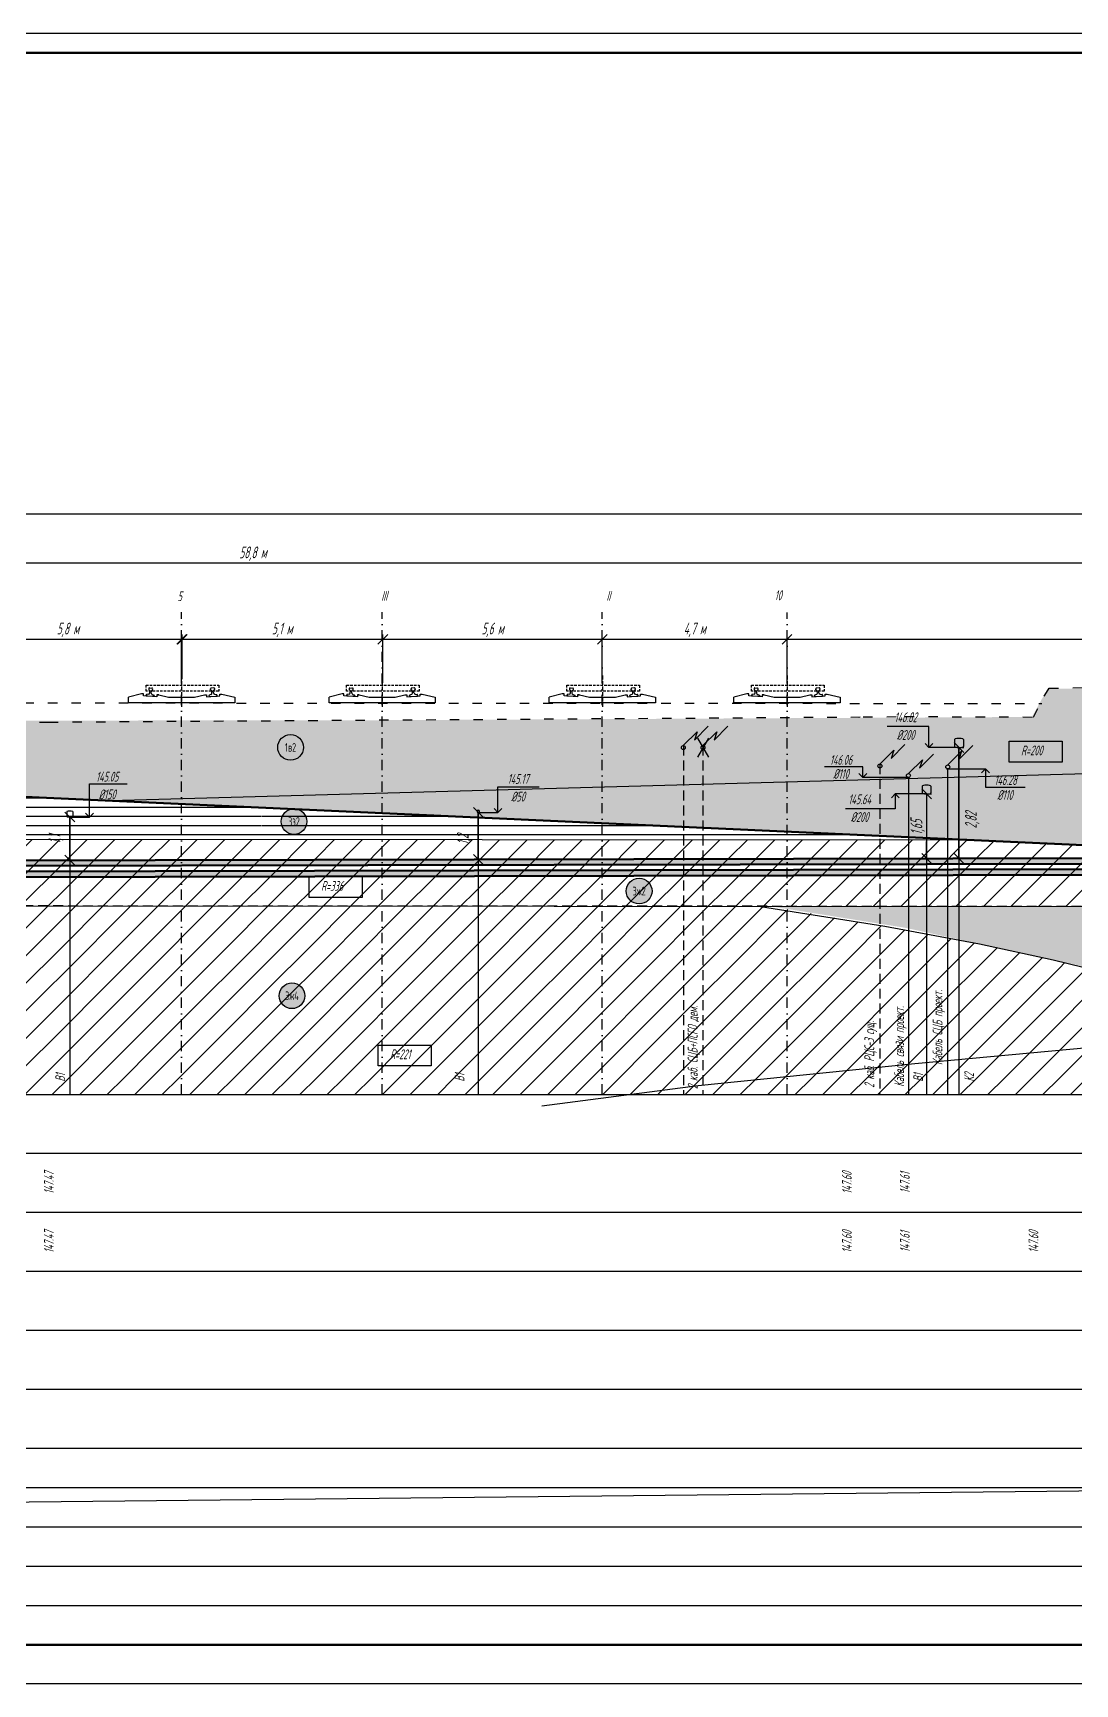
# Model space of a CAD drawing. Header units: metres. Extents: x -30 to 2050, y -904 to 400.
# Drawn here: x 800.6 to 1065.6, y -904 to -484 of the extents above; entities that cross this region are included whole.
import ezdxf
from ezdxf.enums import TextEntityAlignment as Align

# ---------------------------------------------------------------- set-up
doc = ezdxf.new("R2010")
doc.units = ezdxf.units.M
doc.header["$LTSCALE"] = 0.2
for name, pattern in [('ACAD_ISO02W100', [15, 12, -3]), ('ACAD_ISO03W100', [30, 12, -18]), ('DASHDOT', [27, 13, -7, 0, -7]), ('DASHED', [7, 5, -2, 0]), ('HIDDEN2', [4.7625, 3.175, -1.5875]), ('штриховая', [19.05, 12.7, -6.35])]:
    doc.linetypes.add(name, pattern=pattern)
for name, color, linetype in [('PR_RD', 7, 'Continuous'), ('МГТ_ИГ_Геология', 252, 'Continuous'), ('Примыкания', 7, 'Continuous'), ('Таблица', 7, 'Continuous'), ('Трубы', 7, 'Continuous'), ('Узлы', 7, 'Continuous'), ('Футляры', 7, 'Continuous'), ('Чёрная земля', 7, 'ACAD_ISO03W100')]:
    doc.layers.add(name, color=color, linetype=linetype)
for name, color, linetype, lineweight in [('МГТ_НВК_Земля сущ.', 7, 'ACAD_ISO02W100', 25), ('МГТ_НВК_котлованы', 7, 'Continuous', 30), ('МГТ_НВК_рабочий', 171, 'Continuous', 30), ('МГТ_НВК_страх. пакет', 242, 'Continuous', 30)]:
    doc.layers.add(name, color=color, linetype=linetype, lineweight=lineweight)
doc.styles.get("Standard").update_dxf_attribs({"font": 'SPDS.shx', "width": 0.7, "oblique": 15, "height": 3})
doc.styles.add('Стиль Simplex', font='simplex.shx')
doc.dimstyles.new('ISO-25', dxfattribs={"dimtxt": 2.5, "dimasz": 2.5, "dimexe": 1.25, "dimexo": 0.625, "dimtad": 1, "dimtxsty": 'Standard', "dimcen": 2.5, "dimadec": 0, "dimazin": 0, "dimtfac": 1, "dimtmove": 0, "dimatfit": 3, "dimfxl": 1, "dimarcsym": 0})

# ---------------------------------------------------------------- blocks, each defined once
blk = doc.blocks.new('_OBLIQUE')
at = {"color": 0, "linetype": 'ByBlock', "lineweight": -2}
blk.add_line((0.5, 0.5), (-0.5, -0.5), dxfattribs=at)
blk = doc.blocks.new('*D115')
at = {"layer": 'Defpoints', "color": 0, "transparency": 16777216}
for p in [(913.83, -682.27), (913.84, -682.27), (913.83, -694.25)]:
    blk.add_point(p, dxfattribs=at)
at = {"layer": 'Примыкания', "color": 0, "lineweight": -2, "transparency": 16777216}
for p, q in [((913.84, -694.25), (913.84, -682.27)), ((914.45, -682.27), (915.09, -682.27)), ((914.45, -694.25), (915.09, -694.25))]:
    blk.add_line(p, q, dxfattribs=at)
at = {"layer": 'Примыкания', "color": 0, "lineweight": -2, "transparency": 16777216, "xscale": 2.5, "yscale": 2.5, "zscale": 2.5}
for p, rotation in [((913.84, -682.27), 90), ((913.84, -694.25), 270)]:
    blk.add_blockref('_OBLIQUE', p, dxfattribs=dict(at, rotation=rotation))
at = {"layer": 'Примыкания', "color": 0, "transparency": 16777216, "insert": (910.21, -689.2), "char_height": 3, "width": 4.1812, "attachment_point": 5, "rotation": 90}
blk.add_mtext('1,2', dxfattribs=at)
blk = doc.blocks.new('*D117')
at = {"layer": 'Defpoints', "color": 0, "transparency": 16777216}
for p in [(809.92, -683.46), (809.93, -683.46), (809.92, -694.45)]:
    blk.add_point(p, dxfattribs=at)
at = {"layer": 'Примыкания', "color": 0, "lineweight": -2, "transparency": 16777216}
for p, q in [((809.93, -694.45), (809.93, -683.46)), ((810.55, -683.46), (811.18, -683.46)), ((810.55, -694.45), (811.18, -694.45))]:
    blk.add_line(p, q, dxfattribs=at)
at = {"layer": 'Примыкания', "color": 0, "lineweight": -2, "transparency": 16777216, "xscale": 2.5, "yscale": 2.5, "zscale": 2.5}
for p, rotation in [((809.93, -683.46), 90), ((809.93, -694.45), 270)]:
    blk.add_blockref('_OBLIQUE', p, dxfattribs=dict(at, rotation=rotation))
at = {"layer": 'Примыкания', "color": 0, "transparency": 16777216, "insert": (806.4, -689.12), "char_height": 3, "width": 3.7875, "attachment_point": 5, "rotation": 90}
blk.add_mtext('1,1', dxfattribs=at)
blk = doc.blocks.new('*D118')
at = {"layer": 'Defpoints', "color": 0, "transparency": 16777216}
for p in [(1027.86, -677.57), (1027.87, -677.57), (1027.86, -694.02)]:
    blk.add_point(p, dxfattribs=at)
at = {"layer": 'Примыкания', "color": 0, "lineweight": -2, "transparency": 16777216}
for p, q in [((1027.87, -677.57), (1027.87, -682.36)), ((1028.49, -677.57), (1029.12, -677.57)), ((1027.87, -694.02), (1027.87, -689.72)), ((1028.49, -694.02), (1029.12, -694.02))]:
    blk.add_line(p, q, dxfattribs=at)
at = {"layer": 'Примыкания', "color": 0, "lineweight": -2, "transparency": 16777216, "xscale": 2.5, "yscale": 2.5, "zscale": 2.5}
for p, rotation in [((1027.87, -677.57), 90), ((1027.87, -694.02), 270)]:
    blk.add_blockref('_OBLIQUE', p, dxfattribs=dict(at, rotation=rotation))
at = {"layer": 'Примыкания', "color": 0, "transparency": 16777216, "insert": (1025.61, -686.04), "char_height": 3, "width": 5.4938, "attachment_point": 5, "rotation": 90}
blk.add_mtext('1,65', dxfattribs=at)
blk = doc.blocks.new('*D120')
at = {"layer": 'Defpoints', "color": 0, "transparency": 16777216}
for p in [(1036.09, -665.77), (1036.1, -665.77), (1036.09, -694)]:
    blk.add_point(p, dxfattribs=at)
at = {"layer": 'Примыкания', "color": 0, "lineweight": -2, "transparency": 16777216}
for p, q in [((1036.1, -694), (1036.1, -665.77)), ((1036.71, -665.77), (1037.35, -665.77)), ((1036.71, -694), (1037.35, -694))]:
    blk.add_line(p, q, dxfattribs=at)
at = {"layer": 'Примыкания', "color": 0, "lineweight": -2, "transparency": 16777216, "xscale": 2.5, "yscale": 2.5, "zscale": 2.5}
for p, rotation in [((1036.1, -665.77), 90), ((1036.1, -694), 270)]:
    blk.add_blockref('_OBLIQUE', p, dxfattribs=dict(at, rotation=rotation))
at = {"layer": 'Примыкания', "color": 0, "transparency": 16777216, "insert": (1039.48, -684.28), "char_height": 3, "width": 5.8875, "attachment_point": 5, "rotation": 90}
blk.add_mtext('2,82', dxfattribs=at)
blk = doc.blocks.new('_ArchTick')
at = {"color": 0, "linetype": 'ByBlock', "const_width": 0.15}
blk.add_lwpolyline([(-0.5, -0.5), (0.5, 0.5)], dxfattribs=at)
blk = doc.blocks.new('*D123')
at = {"layer": 'Defpoints', "color": 0, "transparency": 16777216}
for p in [(1149.37, -606.35), (1149.37, -651.55), (198.94, -656.28)]:
    blk.add_point(p, dxfattribs=at)
at = {"layer": 'Футляры', "color": 0, "lineweight": -2, "transparency": 16777216}
for p, q in [((198.94, -655.66), (198.94, -605.1)), ((198.94, -606.35), (1149.37, -606.35)), ((1149.37, -650.92), (1149.37, -605.1))]:
    blk.add_line(p, q, dxfattribs=at)
at = {"layer": 'Футляры', "color": 0, "lineweight": -2, "transparency": 16777216, "xscale": 2.5, "yscale": 2.5, "zscale": 2.5, "rotation": 180}
blk.add_blockref('_ArchTick', (198.94, -606.35), dxfattribs=at)
at = {"layer": 'Футляры', "color": 0, "lineweight": -2, "transparency": 16777216, "xscale": 2.5, "yscale": 2.5, "zscale": 2.5}
blk.add_blockref('_ArchTick', (1149.37, -606.35), dxfattribs=at)
at = {"layer": 'Футляры', "color": 0, "lineweight": 25, "transparency": 16777216, "insert": (606.38, -601.72), "char_height": 3, "attachment_point": 5}
blk.add_mtext('Методом ГШБ\\PL=94 м ', dxfattribs=at)
blk = doc.blocks.new('1')
at = {"layer": 'МГТ_НВК_Земля сущ.', "color": 251, "linetype": 'DASHED'}
blk.add_lwpolyline([(546.93, -1637.15), (546.93, -1645.38)], dxfattribs=at)
at = {"layer": 'МГТ_НВК_страх. пакет', "color": 251, "ltscale": 0.5, "extrusion": (0.033937, -0.002565, 0.999421)}
for p, q in [((537.94, -1642.17, 0), (537.92, -1642.39)), ((537.94, -1642.17, 0), (537.94, -1642.05, 0)), ((538.54, -1641.91, -0.03), (537.99, -1642.01, 0)), ((538.57, -1640.46, 0.02), (538.56, -1640.71, 0.02)), ((538.64, -1640.78, 0.01), (538.59, -1640.76, 0.02)), ((538.76, -1640.29, 0.01), (539.42, -1640.34, -0.01)), ((538.76, -1640.29, 0.01), (539.42, -1640.34, -0.01)), ((538.83, -1641.58, -0.02), (538.86, -1641.13, 0.02)), ((539.21, -1641.6, -0.04), (539.24, -1641.15, -0.01)), ((539.47, -1641.99, -0.05), (539.94, -1642.14, -0.07)), ((539.57, -1640.78, -0.02), (539.59, -1640.51, -0.02)), ((539.97, -1642.32, -0.07), (539.97, -1642.19, -0.07)), ((539.97, -1642.34, -0.07), (539.95, -1642.52, -0.07)), ((539.97, -1642.34, -0.07), (539.97, -1642.23, -0.07))]:
    blk.add_line(p, q, dxfattribs=at)
at = {"layer": 'МГТ_НВК_страх. пакет', "color": 251, "ltscale": 0.5, "extrusion": (0.033934, -0.002597, 0.999421)}
for p, q in [((539.07, -1640.31), (539.4, -1640.34, -0.01)), ((539.95, -1642.52, -0.07), (537.92, -1642.39, 0))]:
    blk.add_line(p, q, dxfattribs=at)
at = {"layer": 'МГТ_НВК_страх. пакет', "color": 251, "ltscale": 0.5}
blk.add_line((540.63, -1642.06), (540.63, -1642.56), dxfattribs=at)
at = {"layer": 'МГТ_НВК_страх. пакет', "color": 251, "ltscale": 0.5, "extrusion": (-0.033937, -0.002565, 0.999421)}
for p, q in [((553.9, -1642.32, -0.07), (553.89, -1642.19, -0.07)), ((554.39, -1641.99, -0.05), (553.93, -1642.14, -0.07)), ((554.29, -1640.78, -0.02), (554.28, -1640.51, -0.02)), ((554.33, -1640.82, -0.02), (554.33, -1640.82, -0.02)), ((555.11, -1640.29, 0.01), (554.44, -1640.34, -0.01)), ((554.66, -1641.6, -0.04), (554.63, -1641.15, -0.01)), ((555.03, -1641.58, -0.02), (555, -1641.13, 0.02)), ((555.23, -1640.78, 0.01), (555.28, -1640.76, 0.02)), ((555.29, -1640.46, 0.02), (555.31, -1640.71, 0.02)), ((555.33, -1641.91, -0.03), (555.87, -1642.01, 0)), ((555.93, -1642.17, 0), (555.92, -1642.05, 0)), ((555.93, -1642.17, 0), (555.94, -1642.39)), ((553.9, -1642.34, -0.07), (553.89, -1642.23, -0.07)), ((553.9, -1642.34, -0.07), (553.91, -1642.52, -0.07)), ((553.91, -1642.52, -0.07), (555.94, -1642.39, 0))]:
    blk.add_line(p, q, dxfattribs=at)
at = {"layer": 'МГТ_НВК_страх. пакет', "color": 251, "ltscale": 0.5}
for points in [[(540.63, -1642.56), (537.23, -1642.34), (537.23, -1641.84), (536.73, -1641.84), (533.43, -1642.68)], [(556.63, -1641.85), (557.13, -1641.85), (560.43, -1642.69), (560.43, -1644.1), (533.43, -1644.09), (533.43, -1642.68)], [(540.77, -1642.06), (541.13, -1642.06), (540.63, -1642.06)], [(541.13, -1642.06), (543.63, -1642.68), (550.23, -1642.68), (552.73, -1642.06), (553.23, -1642.07), (553.23, -1642.57), (556.63, -1642.35), (556.63, -1641.85)]]:
    blk.add_lwpolyline(points, dxfattribs=at)
at = {"layer": 'МГТ_НВК_страх. пакет', "color": 251, "linetype": 'HIDDEN2', "lineweight": 30, "elevation": 0}
blk.add_lwpolyline([(537.88, -1639.63), (556.38, -1639.63), (556.38, -1641.13), (537.88, -1641.13)], close=True, dxfattribs=at)
at = {"layer": 'МГТ_НВК_страх. пакет', "color": 251, "ltscale": 0.5, "extrusion": (0.033937, -0.002565, 0.999421)}
for centre, radius, start, end in [((-1596.85, -659.84, 22.47), 0.0547, 8.1282, 82.8423), ((-1596.29, -660.26, 22.46), 0.376, 196.1273, 268.5232), ((-1595.46, -660.33, 22.5), 0.0417, 90.9982, 170.0388), ((-1595.2, -660.46, 22.5), 0.176, 1.2499, 91.9282), ((-1595.86, -660.26, 22.49), 0.365, 271.8259, 341.9758), ((-1596.27, -661.41, 22.47), 0.404, 93.5974, 164.4611), ((-1595.92, -661.47, 22.5), 0.47, 24.5026, 80.5834), ((-1595.19, -661.13, 22.5), 0.174, 274.638, 2.363), ((-1595.45, -661.26, 22.5), 0.0423, 190.6804, 272.757), ((-1596.83, -661.76, 22.47), 0.055, 272.0476, 345.5863)]:
    blk.add_arc(centre, radius, start, end, dxfattribs=at)
at = {"layer": 'МГТ_НВК_страх. пакет', "color": 251, "ltscale": 0.5, "extrusion": (-0.033937, -0.002565, 0.999421)}
for centre, radius, start, end in [((1679.27, 428.36, -14.65), 0.055, 194.4137, 267.9524), ((1677.63, 428.99, -14.62), 0.174, 177.637, 265.362), ((1677.89, 428.86, -14.62), 0.0423, 267.243, 349.3196), ((1678.29, 428.74, -14.62), 0.374, 91.3439, 163.5701), ((1678.71, 428.71, -14.65), 0.404, 15.5389, 86.4026), ((1678.3, 429.86, -14.63), 0.365, 198.0242, 268.1741), ((1678.73, 429.87, -14.67), 0.376, 271.4768, 343.8727), ((1677.64, 429.66, -14.62), 0.176, 88.0718, 178.7501), ((1677.9, 429.79, -14.62), 0.0417, 9.9612, 89.0018), ((1679.28, 430.29, -14.65), 0.0547, 97.1577, 171.8718)]:
    blk.add_arc(centre, radius, start, end, dxfattribs=at)
blk = doc.blocks.new('*D126')
at = {"layer": 'Defpoints', "color": 0, "transparency": 16777216}
for p in [(992.37, -638.26), (992.37, -648.93), (1149.37, -651.07)]:
    blk.add_point(p, dxfattribs=at)
at = {"layer": 'Примыкания', "color": 0, "lineweight": -2, "transparency": 16777216}
for p, q in [((992.37, -648.3), (992.37, -637.01)), ((1149.37, -638.26), (992.37, -638.26)), ((1149.37, -650.45), (1149.37, -637.01))]:
    blk.add_line(p, q, dxfattribs=at)
at = {"layer": 'Примыкания', "color": 0, "lineweight": -2, "transparency": 16777216, "xscale": 2.5, "yscale": 2.5, "zscale": 2.5, "rotation": 180}
blk.add_blockref('_OBLIQUE', (992.37, -638.26), dxfattribs=at)
at = {"layer": 'Примыкания', "color": 0, "lineweight": -2, "transparency": 16777216, "xscale": 2.5, "yscale": 2.5, "zscale": 2.5}
blk.add_blockref('_OBLIQUE', (1149.37, -638.26), dxfattribs=at)
at = {"layer": 'Примыкания', "color": 0, "transparency": 16777216, "insert": (1070.87, -635.85), "char_height": 3, "attachment_point": 5}
blk.add_mtext('15,7 м', dxfattribs=at)
blk = doc.blocks.new('*D127')
at = {"layer": 'Defpoints', "color": 0, "transparency": 16777216}
for p in [(945.37, -638.26), (945.37, -648.81), (992.37, -648.93)]:
    blk.add_point(p, dxfattribs=at)
at = {"layer": 'Примыкания', "color": 0, "lineweight": -2, "transparency": 16777216}
for p, q in [((945.37, -648.19), (945.37, -637.01)), ((992.37, -638.26), (945.37, -638.26)), ((992.37, -648.3), (992.37, -637.01))]:
    blk.add_line(p, q, dxfattribs=at)
at = {"layer": 'Примыкания', "color": 0, "lineweight": -2, "transparency": 16777216, "xscale": 2.5, "yscale": 2.5, "zscale": 2.5, "rotation": 180}
blk.add_blockref('_OBLIQUE', (945.37, -638.26), dxfattribs=at)
at = {"layer": 'Примыкания', "color": 0, "lineweight": -2, "transparency": 16777216, "xscale": 2.5, "yscale": 2.5, "zscale": 2.5}
blk.add_blockref('_OBLIQUE', (992.37, -638.26), dxfattribs=at)
at = {"layer": 'Примыкания', "color": 0, "transparency": 16777216, "insert": (968.87, -635.85), "char_height": 3, "attachment_point": 5}
blk.add_mtext('4,7 м', dxfattribs=at)
blk = doc.blocks.new('*D128')
at = {"layer": 'Defpoints', "color": 0, "transparency": 16777216}
for p in [(889.56, -638.26), (889.56, -649.95, 0), (945.37, -648.93)]:
    blk.add_point(p, dxfattribs=at)
at = {"layer": 'Примыкания', "color": 0, "lineweight": -2, "transparency": 16777216}
for p, q in [((889.56, -649.32), (889.56, -637.01)), ((945.37, -638.26), (889.56, -638.26)), ((945.37, -648.3), (945.37, -637.01))]:
    blk.add_line(p, q, dxfattribs=at)
at = {"layer": 'Примыкания', "color": 0, "lineweight": -2, "transparency": 16777216, "xscale": 2.5, "yscale": 2.5, "zscale": 2.5, "rotation": 180}
blk.add_blockref('_OBLIQUE', (889.56, -638.26), dxfattribs=at)
at = {"layer": 'Примыкания', "color": 0, "lineweight": -2, "transparency": 16777216, "xscale": 2.5, "yscale": 2.5, "zscale": 2.5}
blk.add_blockref('_OBLIQUE', (945.37, -638.26), dxfattribs=at)
at = {"layer": 'Примыкания', "color": 0, "transparency": 16777216, "insert": (917.46, -635.85), "char_height": 3, "attachment_point": 5}
blk.add_mtext('5,6 м', dxfattribs=at)
blk = doc.blocks.new('*D121')
at = {"layer": 'Defpoints', "color": 0, "transparency": 16777216}
for p in [(838.37, -638.26), (838.37, -649.95), (889.54, -648.93)]:
    blk.add_point(p, dxfattribs=at)
at = {"layer": 'Примыкания', "color": 0, "lineweight": -2, "transparency": 16777216}
for p, q in [((838.37, -649.32), (838.37, -637.01)), ((889.54, -638.26), (838.37, -638.26)), ((889.54, -648.3), (889.54, -637.01))]:
    blk.add_line(p, q, dxfattribs=at)
at = {"layer": 'Примыкания', "color": 0, "lineweight": -2, "transparency": 16777216, "xscale": 2.5, "yscale": 2.5, "zscale": 2.5, "rotation": 180}
blk.add_blockref('_OBLIQUE', (838.37, -638.26), dxfattribs=at)
at = {"layer": 'Примыкания', "color": 0, "lineweight": -2, "transparency": 16777216, "xscale": 2.5, "yscale": 2.5, "zscale": 2.5}
blk.add_blockref('_OBLIQUE', (889.54, -638.26), dxfattribs=at)
at = {"layer": 'Примыкания', "color": 0, "transparency": 16777216, "insert": (863.95, -635.85), "char_height": 3, "attachment_point": 5}
blk.add_mtext('5,1 м', dxfattribs=at)
blk = doc.blocks.new('*D122')
at = {"layer": 'Defpoints', "color": 0, "transparency": 16777216}
for p in [(780.37, -638.26), (780.37, -649.95), (838.54, -648.93)]:
    blk.add_point(p, dxfattribs=at)
at = {"layer": 'Примыкания', "color": 0, "lineweight": -2, "transparency": 16777216}
for p, q in [((780.37, -649.32), (780.37, -637.01)), ((838.54, -638.26), (780.37, -638.26)), ((838.54, -648.3), (838.54, -637.01))]:
    blk.add_line(p, q, dxfattribs=at)
at = {"layer": 'Примыкания', "color": 0, "lineweight": -2, "transparency": 16777216, "xscale": 2.5, "yscale": 2.5, "zscale": 2.5, "rotation": 180}
blk.add_blockref('_OBLIQUE', (780.37, -638.26), dxfattribs=at)
at = {"layer": 'Примыкания', "color": 0, "lineweight": -2, "transparency": 16777216, "xscale": 2.5, "yscale": 2.5, "zscale": 2.5}
blk.add_blockref('_OBLIQUE', (838.54, -638.26), dxfattribs=at)
at = {"layer": 'Примыкания', "color": 0, "transparency": 16777216, "insert": (809.45, -635.85), "char_height": 3, "attachment_point": 5}
blk.add_mtext('5,8 м', dxfattribs=at)
blk = doc.blocks.new('круг3_-26_4')
at = {"true_color": 0xffffff}
blk.add_hatch(color=7, dxfattribs=at).paths.add_polyline_path([(-0.327, 0, 1), (0.327, 0, 1)])
at = {"color": 7, "lineweight": 25}
blk.add_circle((0, 0), 0.327, dxfattribs=at)
at = {"color": 7, "lineweight": 25, "style": 'Стиль Simplex', "width": 0.590909}
blk.add_text('3ж4', height=0.22, dxfattribs=at).set_placement((0, 0), align=Align.MIDDLE_CENTER)
blk = doc.blocks.new('круг3_-26_2')
at = {"true_color": 0xffffff}
blk.add_hatch(color=7, dxfattribs=at).paths.add_polyline_path([(-0.327, 0, 1), (0.327, 0, 1)])
at = {"color": 7, "lineweight": 25}
blk.add_circle((0, 0), 0.327, dxfattribs=at)
at = {"color": 7, "lineweight": 25, "style": 'Стиль Simplex', "width": 0.590909}
blk.add_text('3ж2', height=0.22, dxfattribs=at).set_placement((0, 0), align=Align.MIDDLE_CENTER)
blk = doc.blocks.new('круг3_-25_2')
at = {"true_color": 0xffffff}
blk.add_hatch(color=7, dxfattribs=at).paths.add_polyline_path([(-0.327, 0, 1), (0.327, 0, 1)])
at = {"color": 7, "lineweight": 25}
blk.add_circle((0, 0), 0.327, dxfattribs=at)
at = {"color": 18, "lineweight": 25, "true_color": 0x000000, "style": 'Стиль Simplex', "width": 0.590909}
blk.add_text('3з2', height=0.22, dxfattribs=at).set_placement((0, 0), align=Align.MIDDLE_CENTER)
blk = doc.blocks.new('круг1_-30_2')
at = {"layer": 'МГТ_ИГ_Геология', "true_color": 0xffffff}
blk.add_hatch(color=7, dxfattribs=at).paths.add_polyline_path([(-0.327, 0, 1), (0.327, 0, 1)])
at = {"color": 7, "lineweight": 25}
blk.add_circle((0, 0), 0.327, dxfattribs=at)
at = {"color": 7, "lineweight": 25, "style": 'Стиль Simplex', "width": 0.590909}
blk.add_text('1в2', height=0.22, dxfattribs=at).set_placement((0, 0), align=Align.MIDDLE_CENTER)
blk = doc.blocks.new('ЭС')
for p, q in [((2266.78, -485.26), (2270.31, -481.72)), ((2269.61, -483.84), (2273.14, -480.31)), ((2270.31, -481.72), (2269.61, -483.84))]:
    blk.add_line(p, q)
blk.add_circle((2266.78, -485.76), 0.5)
blk = doc.blocks.new('usl_1')
for p, q in [((2.83, 1.41), (6.36, 4.95)), ((0, 0), (3.54, 3.54)), ((3.54, 3.54), (2.83, 1.41))]:
    blk.add_line(p, q)
blk.add_circle((0, -0.5), 0.5)
blk = doc.blocks.new('A$C35B96AF6')
at = {"lineweight": 30}
for points in [[(-1.79, 3.01), (1.79, -3.01)], [(1.79, 3.01), (-1.79, -3.01)]]:
    blk.add_lwpolyline(points, dxfattribs=at)
blk = doc.blocks.new('уке')
at = {"layer": 'МГТ_ИГ_Геология'}
blk.add_lwpolyline([(147.85, -230.19), (161.29, -230.19), (161.29, -235.48), (147.85, -235.48)], close=True, dxfattribs=at)
at = {"layer": 'МГТ_ИГ_Геология', "insert": (150.84, -231.29), "char_height": 2.5, "attachment_point": 1}
blk.add_mtext_dynamic_manual_height_columns('R=200', width=10.097, gutter_width=15, heights=[0], dxfattribs=at)
blk = doc.blocks.new('221')
at = {"layer": 'МГТ_ИГ_Геология'}
blk.add_lwpolyline([(0, 5.29), (13.44, 5.29), (13.44, 0), (0, 0)], close=True, dxfattribs=at)
at = {"layer": 'МГТ_ИГ_Геология', "insert": (2.99, 4.2), "char_height": 2.5, "attachment_point": 1}
blk.add_mtext_dynamic_manual_height_columns('R=221', width=10.097, gutter_width=15, heights=[0], dxfattribs=at)
blk = doc.blocks.new('2432')
at = {"layer": 'МГТ_ИГ_Геология'}
blk.add_lwpolyline([(116.63, 433.38), (130.08, 433.38), (130.08, 428.08), (116.63, 428.08)], close=True, dxfattribs=at)
at = {"layer": 'МГТ_ИГ_Геология', "insert": (119.62, 432.28), "char_height": 2.5, "attachment_point": 1}
blk.add_mtext_dynamic_manual_height_columns('R=336', width=10.097, gutter_width=15, heights=[0], dxfattribs=at)
blk = doc.blocks.new('*D135')
at = {"layer": 'Defpoints', "color": 0, "transparency": 16777216}
for p in [(563.64, -618.9), (1149.37, -651.55), (563.64, -659.03)]:
    blk.add_point(p, dxfattribs=at)
at = {"layer": 'Футляры', "color": 0, "lineweight": -2, "transparency": 16777216}
for p, q in [((563.64, -658.41), (563.64, -617.65)), ((1149.37, -618.9), (563.64, -618.9)), ((1149.37, -650.92), (1149.37, -617.65))]:
    blk.add_line(p, q, dxfattribs=at)
at = {"layer": 'Футляры', "color": 0, "lineweight": -2, "transparency": 16777216, "xscale": 2.5, "yscale": 2.5, "zscale": 2.5, "rotation": 180}
blk.add_blockref('_ArchTick', (563.64, -618.9), dxfattribs=at)
at = {"layer": 'Футляры', "color": 0, "lineweight": -2, "transparency": 16777216, "xscale": 2.5, "yscale": 2.5, "zscale": 2.5}
blk.add_blockref('_ArchTick', (1149.37, -618.9), dxfattribs=at)
at = {"layer": 'Футляры', "color": 0, "lineweight": 25, "transparency": 16777216, "insert": (856.51, -616.49), "char_height": 3, "attachment_point": 5}
blk.add_mtext('58,8 м', dxfattribs=at)

msp = doc.modelspace()

# ---------------------------------------------------------------- hatches: boundary and pattern name
at = {"lineweight": 20}
h = msp.add_hatch(dxfattribs=at)
h.set_pattern_fill('AR-SAND', color=256, scale=0.03, style=0)
h.set_pattern_definition([(8.72485, (-2426.6676, -630.9721), (-0.2400047, 1.4682397), [0, -4.6482566, 0, -5.198708, 0, -4.9693533]), (1.50828, (-2426.6676, -630.9721), (6.7428492, 2.1504753), [0, -3.0985456, 0, -5.1768383, 0, -1.983825]), (352.738837, (-2431.3539, -630.9721), (11.86488555, 0.00431155), [0, -1.6196497, 0, -5.830739, 0, -7.6123538]), (349.61486, (-2431.354, -630.9721), (11.4533468, 0.668788), [0, -0.7139524, 0, -3.3698555, 0, -3.8553432])])
h.paths.add_polyline_path([(1142.17807, -695.20821), (1142.10662, -693.78335), (205.79832, -695.66124), (205.86956, -697.0861)])
h.paths.add_polyline_path([(1142.09587, -698.04667), (1142.02931, -696.7168), (1142.00062, -696.62384), (205.7356, -698.49637), (205.80684, -699.92123)])
at = {"layer": 'МГТ_ИГ_Геология'}
h = msp.add_hatch(dxfattribs=at)
h.set_pattern_fill('GR24', color=251, scale=10, style=0, pattern_type=2)
h.set_pattern_definition([(225, (-1229.8202, -849.687), (3e-16, -3), [2.1213, -2.1213407]), (315, (-1231.3202, -848.187), (3, 0), [2.1213, -2.1213407]), (45, (-1232.8202, -849.687), (0, 3), [2.1213, -2.1213407]), (135, (-1231.3202, -851.187), (-3, 3e-16), [2.1213, -2.1213407])])
h.paths.add_polyline_path([(704.00054, -659.04228), (704.00054, -664.00045), (694.00054, -665.53271), (694.00054, -659.06739)], flags=16)
h.paths.add_polyline_path([(585.66799, -671.91327), (585.66799, -658.91327), (585.66799, -660.08642), (585.66799, -670.85812)], flags=16)
h.paths.add_polyline_path([(585.66799, -671.91327), (580.41655, -671.91327), (633.49355, -672.79764), (696.27255, -674.03141), (694.00054, -674.04228), (694.00054, -665.53271), (704.00054, -664.00045), (704.00054, -674.03141), (854.61495, -680.79059), (918.04017, -683.6867), (973.70467, -686.22843), (1014.36144, -688.08489), (1071.95738, -690.71482), (1118.53325, -692.84155), (1155.9995, -694.37302), (1226.82857, -694.37302), (1226.82857, -675.00623), (1227.30334, -652.68925), (1202.7208, -651.97176), (1155.28347, -653.59751), (1153.57641, -649.79453), (1058.62721, -650.86251), (1054.62983, -658.00475), (888.50425, -658.82965), (710.92836, -659.04228), (533.03911, -658.70972), (481.93012, -660.59502), (388.00959, -658.75274), (326.35177, -657.04662), (221.86739, -656.16561), (160.9143, -655.71838), (119.07523, -655.15811), (112.70266, -652.3884), (106.33009, -649.6187), (105.37761, -649.18719), (99.4089, -646.59301), (86.16561, -637.92081), (86.47122, -667.37876), (139.20506, -667.37629), (181.43771, -667.81247), (231.3389, -668.32785), (292.38768, -668.95836), (362.24582, -669.67986), (452.29968, -670.60994), (509.92156, -671.20506), (575.66799, -671.89395), (575.66799, -658.91327), (585.66799, -658.91327)])
h = msp.add_hatch(dxfattribs=at)
h.set_pattern_fill('GR07', color=251, scale=10, style=0, pattern_type=2)
h.set_pattern_definition([(0, (-2666.324, -403.281), (0, 7), [81.65, 0]), (0, (-2666.324, -400.951), (0, 7), [81.65, 0]), (0, (-2666.324, -398.611), (0, 7), [81.65, 0])])
h.paths.add_polyline_path([(125.89599, -667.37129), (84.37602, -667.37129), (84.37602, -681.37129), (125.89599, -681.37129)])
h.paths.add_polyline_path([(575.66799, -671.91327), (135.89599, -667.37129), (135.89599, -681.37129), (575.66799, -683.91327)])
edge = h.paths.add_edge_path(flags=16)
edge.add_ellipse((357.1419, -676.7098), major_axis=(0, 3.27292), ratio=0.415503797, start_angle=0, end_angle=360)
h.paths.add_polyline_path([(694.00054, -674.04228), (585.66799, -671.91327), (585.66799, -683.91327), (694.00054, -689.04228)])
h.paths.add_polyline_path([(599.31799, -677.66327), (599.31799, -676.16327)], flags=16)
edge = h.paths.add_edge_path(flags=16)
edge.add_ellipse((675.83442, -682.06953), major_axis=(0, 3.27292), ratio=0.172306162, start_angle=0, end_angle=360)
edge = h.paths.add_edge_path(flags=17)
edge.add_ellipse((858.70706, -683.75755), major_axis=(0, 3.27292), ratio=0.029743145, start_angle=0, end_angle=360)
h.paths.add_polyline_path([(717.65054, -676.79228), (717.65054, -675.29228)], flags=16)
h.paths.add_polyline_path([(112.41158, -681.42129), (123.64599, -681.42129), (123.64599, -676.82476), (112.41158, -676.82476)])
h.paths.add_polyline_path([(345.60342, -677.81501), (345.60342, -674.51501)], flags=16)
h.paths.add_polyline_path([(138.14599, -681.42129), (153.78866, -681.42129), (153.78866, -676.5022), (138.14599, -676.5022)], flags=17)
h.paths.add_polyline_path([(562.21873, -684.01247), (573.41799, -683.96327), (573.42914, -679.10727), (562.22988, -679.15647)])
h.paths.add_polyline_path([(665.65584, -683.71953), (666.00154, -683.7295), (666.00154, -680.4295), (665.65584, -680.41953)], flags=16)
h.paths.add_polyline_path([(680.4796, -689.09228), (691.75054, -689.09228), (691.75054, -682.91736), (680.4796, -682.91736)])
h.paths.add_polyline_path([(848.52849, -685.40755), (848.52849, -682.10755)], flags=16)
h.paths.add_polyline_path([(706.25054, -689.09228), (719.95272, -689.05096), (719.93361, -684.58674), (706.23142, -684.62806)], flags=17)
h.paths.add_polyline_path([(1038.085, -689.29714), (704.00054, -674.04228), (704.00054, -689.04228)])
h.paths.add_polyline_path([(422.9897, -674.34022), (436.43215, -674.34022), (436.43215, -679.63484), (422.9897, -679.63484)], flags=16)
h.paths.add_polyline_path([(472.20601, -678.68726), (477.36684, -674.83516)], flags=16)
h.paths.add_polyline_path([(755.52254, -681.27009), (755.52254, -686.56471)], flags=16)
h.paths.add_polyline_path([(766.33778, -685.61712), (771.4986, -681.76503)], flags=16)
h = msp.add_hatch(dxfattribs=at)
h.set_pattern_fill('GR38', color=251, scale=10, style=0, pattern_type=2)
h.set_pattern_definition([(45, (431.713, -441.798), (0, 21), [9.8995, -19.799]), (45, (445.713, -455.798), (0, 21), [9.8995, -19.799]), (45, (431.713, -455.798), (0, 21), [14.142, -15.5565]), (45, (441.713, -445.798), (0, 21), [15.556, -14.1425]), (45, (438.713, -455.798), (0, 21), [19.799, -9.8995]), (45, (431.713, -448.798), (0, 21), [19.799, -9.8995])])
h.paths.add_polyline_path([(988.44312, -706.20422), (1148.4995, -706.25223), (1226.82399, -706.28946), (1226.82857, -694.37302), (1139.68931, -693.50358), (1130.27331, -693.37762), (1115.85608, -692.71931), (1042.76632, -689.3819), (704.00054, -689.04228), (704.00054, -754.00968), (1226.82857, -754.24061), (1226.40842, -735.18161), (1149.24772, -735.88851), (1105.83124, -730.16645), (1043.50636, -716.19245)])
h = msp.add_hatch(dxfattribs=at)
h.set_pattern_fill('GR28', color=251, scale=10, style=0, pattern_type=2)
h.set_pattern_definition([(90, (525.6946, -481.8068), (-2.5, 2.5), [0.11, -4.89]), (45, (525.6946, -481.6968), (-2.5, 2.5), [0.113137, -3.422397]), (0, (525.7746, -481.6168), (2.5, 2.5), [0.11, -4.89]), (315, (525.8846, -481.6168), (2.5, 2.5), [0.113137, -3.422397]), (90, (525.9646, -481.8068), (-2.5, 2.5), [0.11, -4.89]), (45, (525.8846, -481.8868), (-2.5, 2.5), [0.113137, -3.422397]), (0, (525.7746, -481.8868), (2.5, 2.5), [0.11, -4.89]), (315, (525.6946, -481.8068), (2.5, 2.5), [0.113137, -3.422397])])
h.paths.add_polyline_path([(1226.82857, -706.3413), (988.44312, -706.20422), (1022.4995, -711.64898), (1095.50943, -727.51223), (1118.14435, -731.63947), (1155.46676, -735.85624), (1227.35015, -735.16725)])

# ---------------------------------------------------------------- linework, layer by layer
at = {"elevation": -0.01578}
msp.add_lwpolyline([(1456.07133, -904.00968), (-29.92867, -904.00968), (-29.92867, -484.00968), (1456.07133, -484.00968)], close=True, dxfattribs=at)
at = {"color": 7, "linetype": 'Continuous', "lineweight": 50, "elevation": -0.01578}
msp.add_lwpolyline([(-9.92867, -489.00968), (1451.07133, -489.00968), (1451.07133, -894.00968), (-9.92867, -894.00968)], close=True, dxfattribs=at)
at = {"layer": 'МГТ_ИГ_Геология', "linetype": 'Continuous', "lineweight": 25}
for p, q in [((1149.24772, -670.28141, -0.01578), (820.31495, -679.35339, -0.01578)), ((704.00054, -689.04228, -0.01578), (1038.085, -689.29714, -0.01578)), ((704.00054, -706.04228, -0.01578), (1227.30334, -706.3432, -0.01578)), ((1068.87771, -742.13529, -0.01578), (1024.83737, -746.22573, -0.01578)), ((1024.83737, -746.22573, -0.01578), (969.74485, -751.84153, -0.01578)), ((969.74485, -751.84153, -0.01578), (929.96667, -757.00279, -0.01578))]:
    msp.add_line(p, q, dxfattribs=at)
at = {"layer": 'МГТ_ИГ_Геология', "lineweight": 50}
msp.add_line((704.00054, -674.04228, -0.01578), (1149.24772, -694.37302, -0.01578), dxfattribs=at)
at = {"layer": 'МГТ_ИГ_Геология', "color": 5, "linetype": 'штриховая', "lineweight": 30}
msp.add_line((1227.30334, -706.29103, -0.01578), (704.00054, -706.04228, -0.01578), dxfattribs=at)
at = {"layer": 'МГТ_ИГ_Геология', "linetype": 'Continuous', "lineweight": 25, "flags": 128}
msp.add_lwpolyline([(985.61812, -706.20422), (1017.22282, -711.18868), (1041.3165, -715.71219), (1060.06168, -719.82324), (1075.62085, -723.5703), (1090.15654, -727.00188), (1105.83124, -730.16645), (1124.80746, -733.1125), (1149.24772, -735.88851)], dxfattribs=at)
at = {"layer": 'МГТ_НВК_котлованы', "linetype": 'DASHDOT', "lineweight": 30}
for p, q in [((838.36711, -754.00968, -0.01578), (838.36711, -631.32424, -0.01578)), ((889.38899, -754.00968, -0.01578), (889.36697, -631.32423, -0.01578)), ((945.36643, -754.00968, -0.01578), (945.36643, -631.38064, -0.01578)), ((992.36643, -754.00968, -0.01578), (992.36643, -631.43704, -0.01578))]:
    msp.add_line(p, q, dxfattribs=at)
at = {"layer": 'Примыкания', "color": 0}
for p, q in [((1028.4555, -660.42875, -0.01578), (1017.84106, -660.42875, -0.01578)), ((1028.4555, -665.76633, -0.01578), (1028.4555, -660.42875, -0.01578)), ((1036.07419, -665.76633, -0.01578), (1028.4555, -665.76633, -0.01578)), ((1011.64382, -670.66811, -0.01578), (1001.86973, -670.66811, -0.01578)), ((1011.64382, -673.40968, -0.01578), (1011.64382, -670.66811, -0.01578)), ((1032.8994, -671.20968, -0.01578), (1042.82677, -671.20968, -0.01578)), ((1042.82677, -671.20968, -0.01578), (1042.82677, -675.89217, -0.01578)), ((814.92049, -683.46264, -0.01578), (814.92049, -675.05577, -0.01578)), ((814.92049, -675.05577, -0.01578), (824.48444, -675.05577, -0.01578)), ((918.82942, -682.27072, -0.01578), (918.82942, -675.8124, -0.01578)), ((918.82942, -675.8124, -0.01578), (929.30651, -675.8124, -0.01578)), ((1023.24772, -673.40968, -0.01578), (1011.64382, -673.40968, -0.01578)), ((1042.82677, -675.89217, -0.01578), (1052.93275, -675.89217, -0.01578)), ((1027.88334, -677.56562, -0.01578), (1019.89523, -677.56562, -0.01578)), ((1019.89523, -677.56562, -0.01578), (1019.89523, -681.33675, -0.01578)), ((809.92049, -683.46264, -0.01578), (814.92049, -683.46264, -0.01578)), ((913.82942, -682.27072, -0.01578), (918.82942, -682.27072, -0.01578)), ((1019.89523, -681.33675, -0.01578), (1007.20608, -681.33675, -0.01578))]:
    msp.add_line(p, q, dxfattribs=at)
at = {"layer": 'Примыкания', "linetype": 'штриховая'}
for p, q in [((965.98497, -665.29855, -0.01578), (965.98497, -754.00968, -0.01578)), ((970.98497, -665.29855, -0.01578), (970.98497, -754.00968, -0.01578)), ((1015.98493, -669.97463, -0.01578), (1015.98497, -754.00968, -0.01578))]:
    msp.add_line(p, q, dxfattribs=at)
at = {"layer": 'Примыкания'}
for p, q in [((1034.94571, -663.71433, -0.01578), (1034.94571, -665.53833, -0.01578)), ((1036.08571, -665.76633, -0.01578), (1036.08571, -754.00968, -0.01578)), ((1037.22571, -663.71433, -0.01578), (1037.22571, -665.53833, -0.01578)), ((1026.76834, -675.59462, -0.01578), (1026.76834, -677.34662, -0.01578)), ((1028.95834, -675.59462, -0.01578), (1028.95834, -677.34662, -0.01578)), ((1027.86334, -677.56562, -0.01578), (1027.86334, -754.00968, -0.01578)), ((809.16049, -682.09464, -0.01578), (809.16049, -683.31064, -0.01578)), ((809.92049, -683.46264, -0.01578), (809.92049, -754.00968, -0.01578)), ((810.68049, -682.09464, -0.01578), (810.68049, -683.31064, -0.01578)), ((913.56942, -681.80272, -0.01578), (913.56942, -682.21872, -0.01578)), ((913.82942, -682.27072, -0.01578), (913.82942, -754.00968, -0.01578)), ((914.08942, -681.80272, -0.01578), (914.08942, -682.21872, -0.01578))]:
    msp.add_line(p, q, dxfattribs=at)
at = {"layer": 'Примыкания', "color": 0, "elevation": -0.01578, "flags": 128}
for points in [[(1027.4555, -664.76633), (1028.4555, -665.76633), (1029.4555, -664.76633)], [(1043.82677, -672.20968), (1042.82677, -671.20968), (1041.82677, -672.20968)], [(1010.64382, -672.40968), (1011.64382, -673.40968), (1012.64382, -672.40968)], [(1020.89523, -678.56562), (1019.89523, -677.56562), (1018.89523, -678.56562)], [(813.92049, -682.46264), (814.92049, -683.46264), (815.92049, -682.46264)], [(917.82942, -681.27072), (918.82942, -682.27072), (919.82942, -681.27072)]]:
    msp.add_lwpolyline(points, dxfattribs=at)
at = {"layer": 'Примыкания'}
for centre, major_axis, start_param, end_param in [((1036.08571, -663.71433, -0.01578), (1.14, 0), 0, 3.141592654), ((1036.08571, -665.53833, -0.01578), (1.14, 0), 3.141592654, 6.283185307), ((1027.86334, -675.59462, -0.01578), (-1.095, 0), 3.141592654, 6.283185307), ((1027.86334, -677.34662, -0.01578), (-1.095, 0), 0, 3.141592654), ((809.92049, -682.09464, -0.01578), (0.76, 0), 0, 3.141592654), ((809.92049, -683.31064, -0.01578), (-0.76, 0), 0, 3.141592654), ((913.82942, -681.80272, -0.01578), (0.26, 0), 0, 3.141592654), ((913.82942, -682.21872, -0.01578), (-0.26, 0), 0, 3.141592654)]:
    msp.add_ellipse(centre, major_axis=major_axis, ratio=0.2, start_param=start_param, end_param=end_param, dxfattribs=at)
at = {"layer": 'Таблица'}
for p, q in [((86.16561, -754.00968, -0.01578), (1227.30334, -754.00968, -0.01578)), ((86.16561, -769.00968, -0.01578), (1227.30334, -769.00968, -0.01578)), ((86.16561, -784.00968, -0.01578), (1227.30334, -784.00968, -0.01578)), ((86.16561, -799.00968, -0.01578), (1227.30334, -799.00968, -0.01578)), ((86.16561, -814.00968, -0.01578), (1227.30334, -814.00968, -0.01578)), ((86.16561, -829.00968, -0.01578), (1227.30334, -829.00968, -0.01578)), ((86.16561, -844.00968, -0.01578), (1227.30334, -844.00968, -0.01578)), ((86.16561, -854.00968, -0.01578), (1227.30334, -854.00968, -0.01578)), ((198.9442, -864.00968, -0.01578), (1149.24772, -854.00968, -0.01578)), ((86.16561, -864.00968, -0.01578), (1227.30334, -864.00968, -0.01578)), ((86.16561, -874.00968, -0.01578), (1227.30334, -874.00968, -0.01578)), ((86.16561, -884.00968, -0.01578), (1227.30334, -884.00968, -0.01578))]:
    msp.add_line(p, q, dxfattribs=at)
at = {"layer": 'Трубы', "lineweight": 50}
for p, q in [((203.9442, -697.08995, -0.01578), (1144.24772, -695.20934, -0.01578)), ((203.9442, -698.49995, -0.01578), (1144.24772, -696.61934, -0.01578))]:
    msp.add_line(p, q, dxfattribs=at)
at = {"layer": 'Узлы'}
for p, q in [((1033.24772, -754.00968, -0.01578), (1033.24772, -671.20968, -0.01578)), ((1023.24772, -673.40968, -0.01578), (1023.24772, -754.00968, -0.01578))]:
    msp.add_line(p, q, dxfattribs=at)
at = {"layer": 'Футляры', "lineweight": 50}
for p, q in [((205.79832, -695.66124, -0.01578), (1142.14105, -693.78328, -0.01578)), ((205.80684, -699.92123, -0.01578), (1142.03197, -698.0468, -0.01578))]:
    msp.add_line(p, q, dxfattribs=at)
at = {"layer": 'Чёрная земля'}
for p, q in [((1057.90898, -652.47985, -0.01578), (1059.02946, -650.71347, -0.01578)), ((1059.02946, -650.71347, -0.01578), (1095.81718, -649.84609, -0.01578)), ((780.36583, -654.40967, -0.01578), (1057.16198, -654.56901, -0.01578)), ((1055.03186, -658.01932, -0.01578), (1057.90898, -652.47985, -0.01578)), ((760.18491, -659.6191, -0.01578), (804.59826, -659.30061, -0.01578)), ((804.59826, -659.30061, -0.01578), (1011.72477, -658.00009, -0.01578)), ((1011.72477, -658.00009, -0.01578), (1022.32285, -657.89025, -0.01578)), ((1022.32285, -657.89025, -0.01578), (1055.03186, -658.01932, -0.01578))]:
    msp.add_line(p, q, dxfattribs=at)

# ---------------------------------------------------------------- block references
at = {"xscale": 0.8, "yscale": 0.8, "zscale": 0.8}
msp.add_blockref('A$C35B96AF6', (970.97944, -665.79135, -0.01578), dxfattribs=at)
at = {"layer": 'PR_RD'}
for p in [(965.98076, -665.29853, -0.01578), (970.98072, -665.29853, -0.01578), (1015.98072, -669.97462, -0.01578)]:
    msp.add_blockref('usl_1', p, dxfattribs=at)
at = {"layer": 'МГТ_ИГ_Геология', "xscale": 10, "yscale": 10, "zscale": 10}
for name, p in [('круг1_-30_2', (866.08068, -665.74517)), ('круг3_-25_2', (866.95397, -684.60806)), ('круг3_-26_2', (954.74538, -702.28712)), ('круг3_-26_4', (866.44439, -728.9387))]:
    msp.add_blockref(name, p, dxfattribs=at)
at = {"layer": 'МГТ_ИГ_Геология', "color": 7, "lineweight": 25}
msp.add_blockref('уке', (901.03205, -433.98136), dxfattribs=at)
at = {"layer": 'МГТ_ИГ_Геология', "color": 2}
msp.add_blockref('2432', (754.21933, -1132.01001), dxfattribs=at)
at = {"layer": 'МГТ_ИГ_Геология'}
msp.add_blockref('221', (888.38463, -746.76319, -0.01578), dxfattribs=at)
at = {"layer": 'МГТ_НВК_котлованы', "color": 30, "lineweight": 50, "true_color": 0xf26722}
for p in [(-1243.53147, -187.15192, -0.01578), (-1233.53147, -184.95192, -0.01578)]:
    msp.add_blockref('ЭС', p, dxfattribs=at)
at = {"layer": 'МГТ_НВК_рабочий'}
for p in [(291.43467, 989.68572, -0.01578), (342.43467, 989.68572, -0.01578), (398.46094, 989.68572, -0.01578), (445.43534, 989.68572, -0.01578)]:
    msp.add_blockref('1', p, dxfattribs=at)

# ---------------------------------------------------------------- texts
at = {"layer": 'Таблица', "oblique": 15.0000004, "width": 0.7}
for s, p in [('5', (837.30717, -628.53829, -0.01578)), ('III', (889.16748, -628.40836, -0.01578)), ('II', (946.42006, -628.46471, -0.01578)), ('10', (989.18335, -628.31086, -0.01578))]:
    msp.add_text(s, height=2.5, dxfattribs=at).set_placement(p)
for s, p in [('146.82', (1022.52428, -658.07893, -0.01578)), ('%%C200', (1022.52428, -662.57893, -0.01578)), ('146.06', (1006.07241, -668.92593, -0.01578)), ('145.05', (819.42629, -673.19631, -0.01578)), ('%%C110', (1006.07241, -672.48035, -0.01578)), ('145.17', (923.94671, -673.76553, -0.01578)), ('146.28', (1047.9447, -674.06249, -0.01578)), ('%%C150', (819.42629, -677.69631, -0.01578)), ('%%C50', (923.94671, -678.26553, -0.01578)), ('145.64', (1010.81647, -678.95672, -0.01578)), ('%%C110', (1047.78307, -677.85187, -0.01578)), ('%%C200', (1010.81647, -683.45672, -0.01578))]:
    msp.add_text(s, height=2.5, dxfattribs=at).set_placement(p, align=Align.MIDDLE_CENTER)
for s, p in [('Кабель СЦБ проект.', (1031.88902, -746.55908, -0.01578)), ('2 каб. СЦБ+ПСГО дем.', (969.60687, -752.67763, -0.01578)), ('Кабель связи проект.', (1022.12974, -752.09139, -0.01578)), ('2 каб. РЦС-3 сущ.', (1014.5282, -752.32445, -0.01578)), ('В1', (808.74522, -750.77218, -0.01578)), ('В1', (910.29764, -750.77218, -0.01578)), ('В1', (1026.95772, -750.77218, -0.01578)), ('К2', (1039.92595, -750.77218, -0.01578))]:
    msp.add_text(s, height=2.5, rotation=90.0000025, dxfattribs=at).set_placement(p)
for s, p in [('147.47', (804.59826, -776.50968, -0.01578)), ('147.60', (1007.56611, -776.50968, -0.01578)), ('147.61', (1022.32285, -776.50968, -0.01578)), ('147.47', (804.59826, -791.50968, -0.01578)), ('147.60', (1007.56611, -791.50968, -0.01578)), ('147.61', (1022.32285, -791.50968, -0.01578)), ('147.60', (1055.03186, -791.50968, -0.01578))]:
    msp.add_text(s, height=2.5, rotation=90.0000025, dxfattribs=at).set_placement(p, align=Align.MIDDLE_CENTER)

# ---------------------------------------------------------------- dimensions: what is measured, and where the dimension line sits
at = {"layer": 'Примыкания'}
for base, p1, p2, text, picture, middle in [((780.3664, -638.25719, -0.01578), (838.53527, -648.92654, -0.01578), (780.3664, -649.94524, -0.01578), '5,8 м', '*D122', (809.45084, -635.84648, -0.01578)), ((838.367, -638.25719, -0.01578), (889.53513, -648.92655, -0.01578), (838.367, -649.94525, -0.01578), '5,1 м', '*D121', (863.95107, -635.84648, -0.01578)), ((889.56208, -638.25719, -0.01578), (945.36643, -648.92655, -0.01578), (889.56208, -649.94525, -0.01578), '5,6 м', '*D128', (917.46426, -635.84648, -0.01578)), ((945.36643, -638.25719, -0.01578), (992.36643, -648.92669, -0.01578), (945.36643, -648.81421, -0.01578), '4,7 м', '*D127', (968.86643, -635.84648, -0.01578)), ((992.36643, -638.25719, -0.01578), (1149.36643, -651.07329, -0.01578), (992.36643, -648.92669, -0.01578), '15,7 м', '*D126', (1070.86643, -635.84648, -0.01578))]:
    dim = msp.add_linear_dim(base=base, p1=p1, p2=p2, text=text, dimstyle='ISO-25', override={"dimlfac": 0.1, "dimblk": 'OBLIQUE', "dimtmove": 2}, dxfattribs=at)
    dim.commit()
    dim.dimension.update_dxf_attribs({"geometry": picture, "text_midpoint": middle})
for base, p1, p2, picture, middle in [((1036.09571, -665.76633, -0.01578), (1036.08571, -694.00067, -0.01578), (1036.08571, -665.76633, -0.01578), '*D120', (1039.48201, -684.27733, -0.01578)), ((1027.87334, -677.56562, -0.01578), (1027.86334, -694.01711, -0.01578), (1027.86334, -677.56562, -0.01578), '*D118', (1025.6055, -686.03966, -0.01578)), ((809.93049, -683.46264, -0.01578), (809.92049, -694.453, -0.01578), (809.92049, -683.46264, -0.01578), '*D117', (806.40088, -689.1204, -0.01578)), ((913.83942, -682.27072, -0.01578), (913.82942, -694.24518, -0.01578), (913.82942, -682.27072, -0.01578), '*D115', (910.21002, -689.19959, -0.01578))]:
    dim = msp.add_linear_dim(base=base, p1=p1, p2=p2, angle=90, dimstyle='ISO-25', override={"dimlfac": 0.1, "dimblk": 'OBLIQUE', "dimtmove": 2}, dxfattribs=at)
    dim.commit()
    dim.dimension.update_dxf_attribs({"geometry": picture, "text_midpoint": middle, "dimtype": 161})
at = {"layer": 'Футляры', "lineweight": 25}
dim = msp.add_linear_dim(base=(1149.36711, -606.34544, -0.01578), p1=(198.9442, -656.28312, -0.01578), p2=(1149.36711, -651.54647, -0.01578), text='Методом ГШБ\\PL=94 м ', dimstyle='ISO-25', override={"dimblk1": 'ArchTick', "dimblk2": 'ArchTick', "dimsah": 1}, dxfattribs=at)
dim.commit()
dim.dimension.update_dxf_attribs({"geometry": '*D123', "text_midpoint": (606.37731, -606.34544, -0.01578), "dimtype": 160})
dim = msp.add_linear_dim(base=(563.64429, -618.89854, -0.01578), p1=(1149.36643, -651.54648, -0.01578), p2=(563.64429, -659.03396, -0.01578), text='58,8 м', dimstyle='ISO-25', override={"dimblk1": 'ArchTick', "dimblk2": 'ArchTick', "dimsah": 1}, dxfattribs=at)
dim.commit()
dim.dimension.update_dxf_attribs({"geometry": '*D135', "text_midpoint": (856.50536, -616.48782, -0.01578)})

doc.saveas('drawing.dxf')
